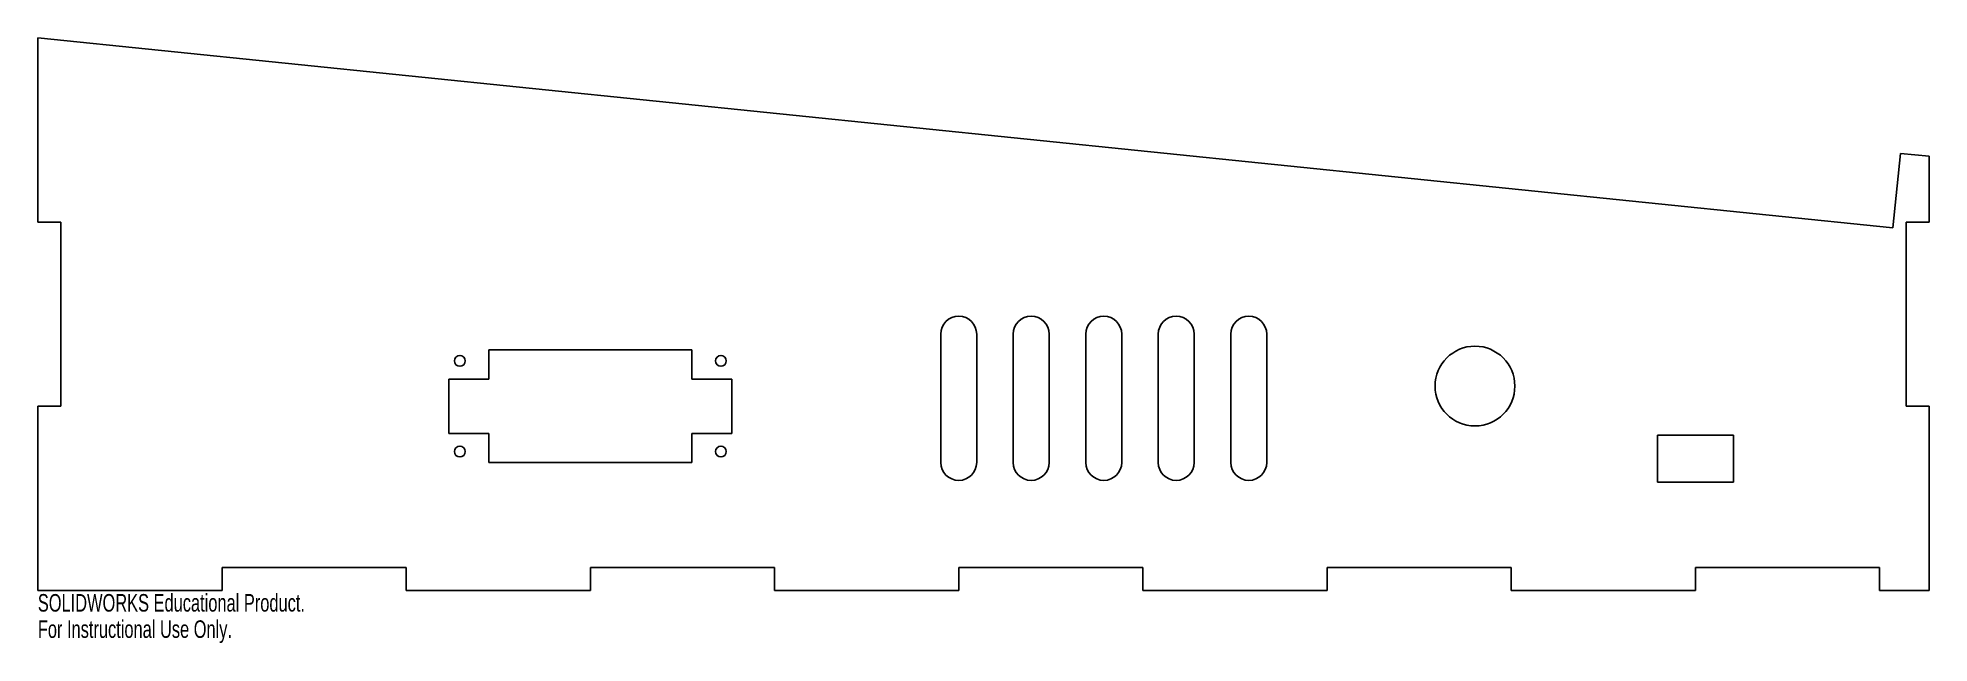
# Model space of a CAD drawing. Header units: millimetres. Extents: x 0 to 522, y -15 to 152.
import ezdxf

# ---------------------------------------------------------------- set-up
doc = ezdxf.new("R2010")
doc.units = ezdxf.units.MM
doc.styles.add('SLDTEXTSTYLE0', font='TXT', dxfattribs={"width": 0.7})

msp = doc.modelspace()

# ---------------------------------------------------------------- linework, layer by layer
at = {"color": 7, "linetype": 'Continuous', "lineweight": 25}
for p, q in [((511.67, 100), (0, 152.4)), ((0, 152.4), (0, 101.6)), ((513.78, 120.54), (511.67, 100)), ((521.67, 119.73), (513.78, 120.54)), ((521.67, 101.6), (521.67, 119.73)), ((0, 101.6), (6.35, 101.6)), ((6.35, 101.6), (6.35, 50.8)), ((515.32, 50.8), (515.32, 101.6)), ((515.32, 101.6), (521.67, 101.6)), ((249.04, 70.68), (249.04, 35.3)), ((258.96, 35.3), (258.96, 70.68)), ((269.04, 70.68), (269.04, 35.3)), ((278.96, 35.3), (278.96, 70.68)), ((289.04, 70.68), (289.04, 35.3)), ((298.96, 35.3), (298.96, 70.68)), ((309.04, 70.68), (309.04, 35.3)), ((318.96, 35.3), (318.96, 70.68)), ((329.04, 70.68), (329.04, 35.3)), ((338.96, 35.3), (338.96, 70.68)), ((180.4, 66.3), (124.4, 66.3)), ((124.4, 66.3), (124.4, 58.3)), ((180.4, 58.3), (180.4, 66.3)), ((113.4, 58.3), (113.4, 43.3)), ((124.4, 58.3), (113.4, 58.3)), ((191.4, 58.3), (180.4, 58.3)), ((191.4, 43.3), (191.4, 58.3)), ((0, 50.8), (0, 0)), ((6.35, 50.8), (0, 50.8)), ((521.67, 50.8), (515.32, 50.8)), ((521.67, 0), (521.67, 50.8)), ((113.4, 43.3), (124.4, 43.3)), ((124.4, 43.3), (124.4, 35.3)), ((180.4, 43.3), (191.4, 43.3)), ((180.4, 35.3), (180.4, 43.3)), ((446.7, 42.85), (446.7, 29.85)), ((467.7, 42.85), (446.7, 42.85)), ((467.7, 29.85), (467.7, 42.85)), ((124.4, 35.3), (180.4, 35.3)), ((446.7, 29.85), (467.7, 29.85)), ((50.8, 0), (50.8, 6.35)), ((50.8, 6.35), (101.6, 6.35)), ((101.6, 6.35), (101.6, 0)), ((152.4, 0), (152.4, 6.35)), ((152.4, 6.35), (203.2, 6.35)), ((203.2, 6.35), (203.2, 0)), ((254, 0), (254, 6.35)), ((254, 6.35), (304.8, 6.35)), ((304.8, 6.35), (304.8, 0)), ((355.6, 0), (355.6, 6.35)), ((355.6, 6.35), (406.4, 6.35)), ((406.4, 6.35), (406.4, 0)), ((457.2, 0), (457.2, 6.35)), ((457.2, 6.35), (508, 6.35)), ((508, 6.35), (508, 0)), ((0, 0), (50.8, 0)), ((101.6, 0), (152.4, 0)), ((203.2, 0), (254, 0)), ((304.8, 0), (355.6, 0)), ((406.4, 0), (457.2, 0)), ((508, 0), (521.67, 0))]:
    msp.add_line(p, q, dxfattribs=at)
for centre, radius in [((116.4, 63.3), 1.5), ((188.4, 63.3), 1.5), ((396.4, 56.35), 11), ((116.4, 38.3), 1.5), ((188.4, 38.3), 1.5)]:
    msp.add_circle(centre, radius, dxfattribs=at)
for centre, start, end in [((254, 70.68), 0, 180), ((274, 70.68), 0, 180), ((294, 70.68), 0, 180), ((314, 70.68), 0, 180), ((334, 70.68), 0, 180), ((254, 35.3), 180, 0), ((274, 35.3), 180, 0), ((294, 35.3), 180, 0), ((314, 35.3), 180, 0), ((334, 35.3), 180, 0)]:
    msp.add_arc(centre, 4.96, start, end, dxfattribs=at)

# ---------------------------------------------------------------- texts
at = {"color": 7, "linetype": 'Continuous', "char_height": 4.8336, "attachment_point": 1, "style": 'SLDTEXTSTYLE0'}
for s, insert in [('SOLIDWORKS Educational Product.', (0, -1.02)), ('For Instructional Use Only.', (0, -8.27))]:
    msp.add_mtext(s, dxfattribs=dict(at, insert=insert))

doc.saveas('drawing.dxf')
